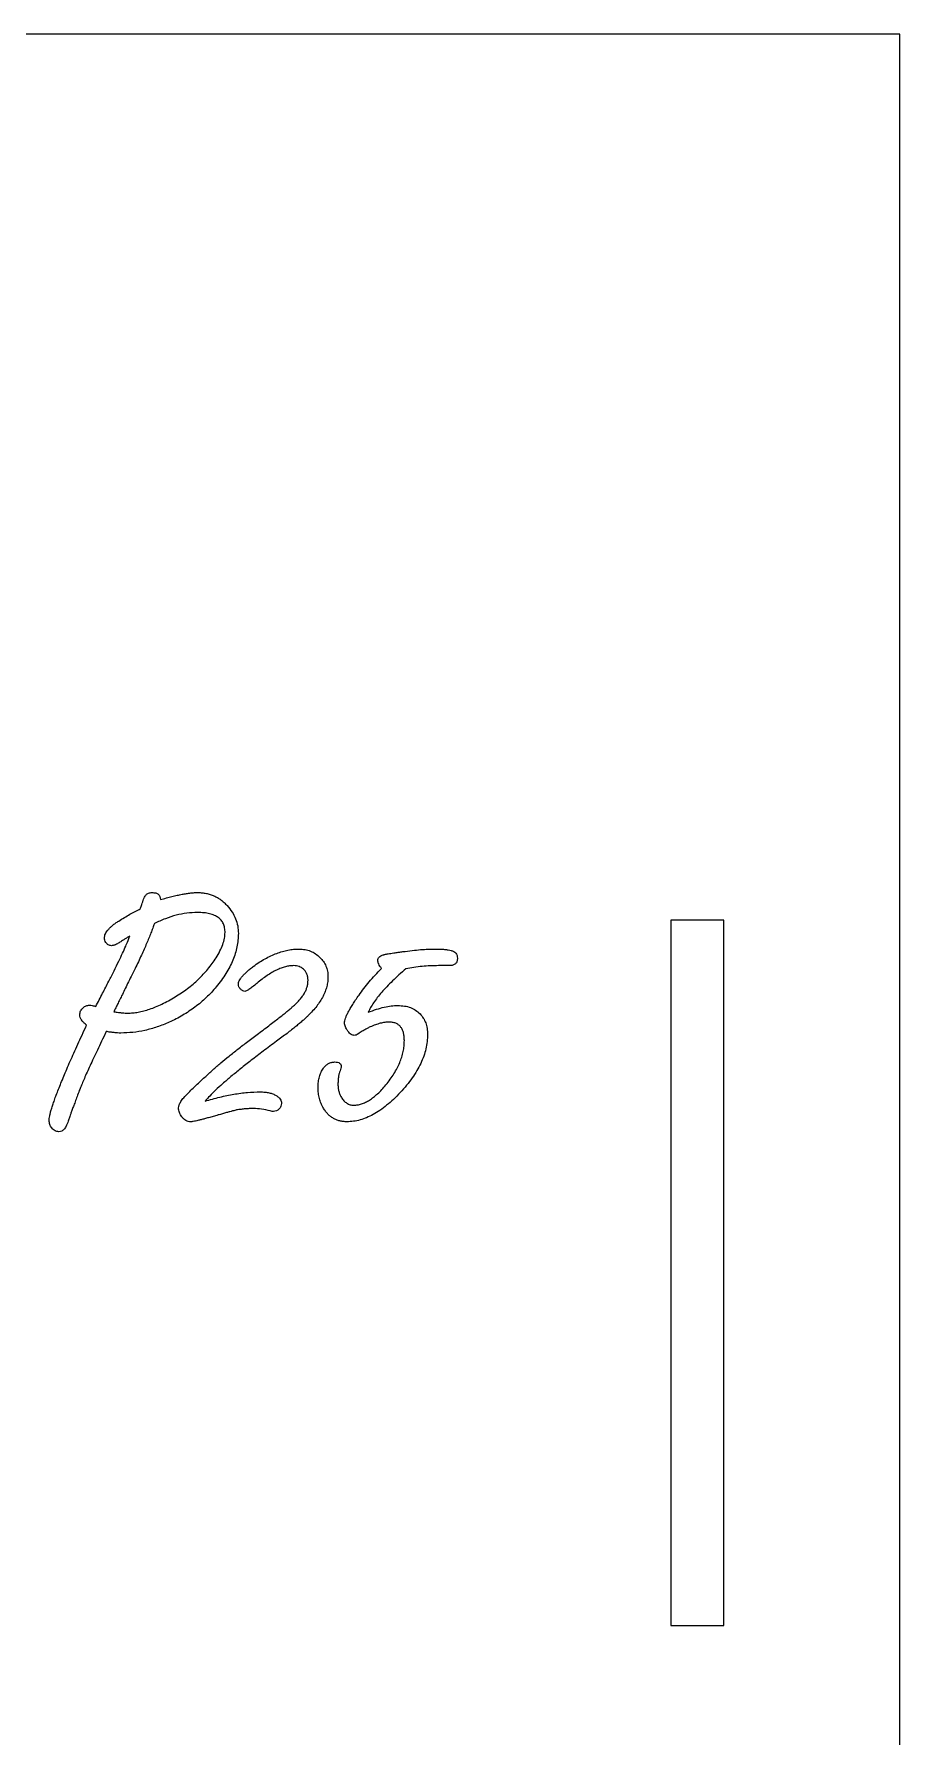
# Model space of a CAD drawing. Header units: millimetres. Extents: x 0 to 1186, y 0 to 599.
# Drawn here: x 460 to 509.1, y 499.1 to 595.7 of the extents above; entities that cross this region are included whole.
import ezdxf

# ---------------------------------------------------------------- set-up
doc = ezdxf.new("R2010")
doc.units = ezdxf.units.MM

msp = doc.modelspace()

# ---------------------------------------------------------------- linework, layer by layer
at = {"color": 7, "linetype": 'Continuous', "lineweight": 25}
for p, q in [((509.125, 595.673), (249.125, 595.673)), ((509.125, 75.673), (509.125, 595.673)), ((496.125, 545.423), (496.125, 505.423)), ((499.125, 545.423), (496.125, 545.423)), ((499.125, 505.423), (499.125, 545.423)), ((483.558, 542.839), (482.934, 542.839)), ((464.076, 539.106), (463.934, 538.806)), ((496.125, 505.423), (499.125, 505.423))]:
    msp.add_line(p, q, dxfattribs=at)
for points, knots in [([(466.124, 546.374), (466.14, 546.43), (466.17, 546.532), (466.222, 546.669), (466.273, 546.779), (466.317, 546.835), (466.336, 546.86)], [0, 0, 0, 0, 0.322792, 0.600386, 0.822384, 1, 1, 1, 1]), ([(466.336, 546.86), (466.381, 546.897), (466.48, 546.977), (466.608, 546.981), (466.678, 546.984)], [0, 0, 0, 0, 0.456326, 1, 1, 1, 1]), ([(466.678, 546.984), (466.747, 546.981), (466.874, 546.976), (467.038, 546.898), (467.14, 546.757), (467.148, 546.646), (467.152, 546.586)], [0, 0, 0, 0, 0.294601, 0.533964, 0.749781, 1, 1, 1, 1]), ([(467.152, 546.586), (467.265, 546.617), (467.482, 546.675), (467.798, 546.761), (468.095, 546.827), (468.373, 546.884), (468.63, 546.927), (468.867, 546.962), (469.085, 546.98), (469.223, 546.982), (469.289, 546.984)], [0, 0, 0, 0, 0.160846, 0.310211, 0.450099, 0.579609, 0.700164, 0.809217, 0.909479, 1, 1, 1, 1]), ([(469.289, 546.984), (469.369, 546.982), (469.527, 546.977), (469.758, 546.94), (469.982, 546.887), (470.192, 546.8), (470.397, 546.7), (470.587, 546.567), (470.773, 546.417), (470.884, 546.301), (470.941, 546.242)], [0, 0, 0, 0, 0.12786, 0.25384, 0.375821, 0.496149, 0.61813, 0.74188, 0.868451, 1, 1, 1, 1]), ([(464.794, 545.37), (465.003, 545.5), (465.4, 545.746), (465.816, 545.959), (466.013, 546.059)], [0, 0, 0, 0, 0.5270411, 1, 1, 1, 1]), ([(466.013, 546.059), (466.038, 546.123), (466.081, 546.226), (466.112, 546.333), (466.124, 546.374)], [0, 0, 0, 0, 0.613003, 1, 1, 1, 1]), ([(469.257, 545.853), (469.056, 545.846), (468.648, 545.831), (468.037, 545.705), (467.416, 545.513), (467.016, 545.322), (466.81, 545.223)], [0, 0, 0, 0, 0.236105, 0.47962, 0.731671, 1, 1, 1, 1]), ([(470.823, 544.717), (470.819, 544.806), (470.812, 544.976), (470.737, 545.214), (470.613, 545.417), (470.435, 545.579), (470.209, 545.704), (469.936, 545.793), (469.612, 545.845), (469.381, 545.85), (469.257, 545.853)], [0, 0, 0, 0, 0.120801, 0.231584, 0.335463, 0.441413, 0.555172, 0.684968, 0.831352, 1, 1, 1, 1]), ([(470.941, 546.242), (471.039, 546.125), (471.23, 545.897), (471.427, 545.504), (471.557, 545.092), (471.57, 544.807), (471.576, 544.664)], [0, 0, 0, 0, 0.262878, 0.510252, 0.753756, 1, 1, 1, 1]), ([(463.978, 544.408), (463.981, 544.445), (463.985, 544.523), (464.027, 544.64), (464.094, 544.758), (464.182, 544.88), (464.3, 545), (464.442, 545.123), (464.606, 545.251), (464.729, 545.329), (464.794, 545.37)], [0, 0, 0, 0, 0.085927, 0.178374, 0.281034, 0.395281, 0.522532, 0.665962, 0.824738, 1, 1, 1, 1]), ([(466.81, 545.223), (466.78, 545.138), (466.718, 544.96), (466.615, 544.686), (466.496, 544.395), (466.367, 544.086), (466.226, 543.759), (466.069, 543.417), (465.898, 543.056), (465.779, 542.809), (465.718, 542.683)], [0, 0, 0, 0, 0.09826, 0.203979, 0.317578, 0.4387, 0.567363, 0.703048, 0.847727, 1, 1, 1, 1]), ([(470.308, 543.283), (470.387, 543.412), (470.537, 543.655), (470.694, 544.03), (470.802, 544.379), (470.816, 544.608), (470.823, 544.717)], [0, 0, 0, 0, 0.293374, 0.555064, 0.788966, 1, 1, 1, 1]), ([(463.484, 540.525), (463.614, 540.774), (463.861, 541.248), (464.207, 541.925), (464.515, 542.528), (464.777, 543.061), (464.996, 543.523), (465.171, 543.914), (465.311, 544.231), (465.38, 544.422), (465.409, 544.505)], [0, 0, 0, 0, 0.190489, 0.362512, 0.515482, 0.649703, 0.765204, 0.862299, 0.940416, 1, 1, 1, 1]), ([(464.058, 544.152), (464.035, 544.193), (463.991, 544.273), (463.982, 544.364), (463.978, 544.408)], [0, 0, 0, 0, 0.515603, 1, 1, 1, 1]), ([(464.37, 543.969), (464.339, 543.971), (464.278, 543.975), (464.194, 544.014), (464.117, 544.071), (464.078, 544.124), (464.058, 544.152)], [0, 0, 0, 0, 0.2442929, 0.4823809, 0.7277964, 1, 1, 1, 1]), ([(464.764, 544.108), (464.697, 544.068), (464.574, 543.996), (464.433, 543.977), (464.37, 543.969)], [0, 0, 0, 0, 0.55243, 1, 1, 1, 1]), ([(465.409, 544.505), (465.364, 544.48), (465.267, 544.425), (465.113, 544.335), (464.947, 544.223), (464.827, 544.148), (464.764, 544.108)], [0, 0, 0, 0, 0.2053282, 0.4405773, 0.7046465, 1, 1, 1, 1]), ([(471.576, 544.664), (471.572, 544.537), (471.564, 544.283), (471.502, 543.903), (471.405, 543.523), (471.268, 543.143), (471.091, 542.762), (470.871, 542.384), (470.617, 542.003), (470.422, 541.76), (470.322, 541.635)], [0, 0, 0, 0, 0.113691, 0.227701, 0.34488, 0.464577, 0.589779, 0.720654, 0.856361, 1, 1, 1, 1]), ([(472.421, 542.798), (472.533, 542.876), (472.752, 543.028), (473.088, 543.227), (473.418, 543.4), (473.746, 543.539), (474.07, 543.645), (474.39, 543.723), (474.706, 543.773), (474.917, 543.778), (475.021, 543.781)], [0, 0, 0, 0, 0.144822, 0.283166, 0.414617, 0.540245, 0.660872, 0.776646, 0.889403, 1, 1, 1, 1]), ([(475.021, 543.781), (475.135, 543.776), (475.357, 543.766), (475.674, 543.672), (475.964, 543.526), (476.125, 543.382), (476.207, 543.31)], [0, 0, 0, 0, 0.2617824, 0.5073119, 0.7506803, 1, 1, 1, 1]), ([(480.92, 543.634), (481.096, 543.656), (481.429, 543.698), (481.903, 543.747), (482.324, 543.775), (482.587, 543.779), (482.71, 543.781)], [0, 0, 0, 0, 0.295428, 0.560464, 0.795177, 1, 1, 1, 1]), ([(482.71, 543.781), (482.812, 543.78), (483.001, 543.777), (483.26, 543.764), (483.473, 543.74), (483.597, 543.711), (483.652, 543.698)], [0, 0, 0, 0, 0.323048, 0.596787, 0.822135, 1, 1, 1, 1]), ([(467.982, 541.061), (468.104, 541.137), (468.344, 541.288), (468.685, 541.533), (469.008, 541.789), (469.309, 542.06), (469.588, 542.347), (469.852, 542.643), (470.09, 542.957), (470.235, 543.175), (470.308, 543.283)], [0, 0, 0, 0, 0.132585, 0.261951, 0.38844, 0.513021, 0.636162, 0.758256, 0.879251, 1, 1, 1, 1]), ([(471.576, 541.785), (471.579, 541.817), (471.583, 541.886), (471.631, 541.989), (471.696, 542.103), (471.791, 542.224), (471.911, 542.355), (472.055, 542.497), (472.229, 542.645), (472.355, 542.745), (472.421, 542.798)], [0, 0, 0, 0, 0.070297, 0.152468, 0.248182, 0.36328, 0.492902, 0.642423, 0.812421, 1, 1, 1, 1]), ([(474.709, 542.839), (474.633, 542.836), (474.477, 542.83), (474.24, 542.78), (473.994, 542.698), (473.738, 542.589), (473.472, 542.447), (473.199, 542.271), (472.912, 542.069), (472.725, 541.915), (472.627, 541.835)], [0, 0, 0, 0, 0.096476, 0.198481, 0.307609, 0.425814, 0.553346, 0.691049, 0.839883, 1, 1, 1, 1]), ([(475.277, 542.639), (475.238, 542.67), (475.16, 542.732), (475.022, 542.794), (474.871, 542.833), (474.764, 542.837), (474.709, 542.839)], [0, 0, 0, 0, 0.242805, 0.480139, 0.731678, 1, 1, 1, 1]), ([(476.207, 543.31), (476.277, 543.233), (476.414, 543.083), (476.558, 542.815), (476.647, 542.525), (476.658, 542.321), (476.663, 542.218)], [0, 0, 0, 0, 0.256251, 0.49913, 0.744437, 1, 1, 1, 1]), ([(479.49, 543.13), (479.494, 543.166), (479.502, 543.238), (479.565, 543.334), (479.668, 543.408), (479.752, 543.438), (479.799, 543.454)], [0, 0, 0, 0, 0.224507, 0.44189, 0.695329, 1, 1, 1, 1]), ([(479.701, 542.674), (479.671, 542.721), (479.614, 542.806), (479.543, 542.926), (479.502, 543.034), (479.493, 543.101), (479.49, 543.13)], [0, 0, 0, 0, 0.330596, 0.602585, 0.824035, 1, 1, 1, 1]), ([(479.799, 543.454), (479.815, 543.459), (479.857, 543.472), (479.933, 543.484), (480.033, 543.507), (480.161, 543.526), (480.314, 543.55), (480.493, 543.577), (480.699, 543.601), (480.844, 543.622), (480.92, 543.634)], [0, 0, 0, 0, 0.045895, 0.11447, 0.204378, 0.317216, 0.453482, 0.613184, 0.795979, 1, 1, 1, 1]), ([(482.934, 542.839), (482.777, 542.836), (482.465, 542.831), (482.001, 542.799), (481.543, 542.743), (481.24, 542.689), (481.088, 542.662)], [0, 0, 0, 0, 0.253741, 0.503257, 0.750832, 1, 1, 1, 1]), ([(484.011, 543.26), (484.007, 543.197), (483.999, 543.082), (483.907, 542.931), (483.746, 542.85), (483.625, 542.843), (483.558, 542.839)], [0, 0, 0, 0, 0.266352, 0.484121, 0.717727, 1, 1, 1, 1]), ([(483.652, 543.698), (483.706, 543.681), (483.806, 543.648), (483.929, 543.551), (484, 543.414), (484.007, 543.314), (484.011, 543.26)], [0, 0, 0, 0, 0.272171, 0.51302, 0.739379, 1, 1, 1, 1]), ([(465.718, 542.683), (465.643, 542.533), (465.501, 542.248), (465.301, 541.838), (465.117, 541.472), (464.961, 541.142), (464.818, 540.856), (464.697, 540.61), (464.601, 540.403), (464.541, 540.28), (464.514, 540.225)], [0, 0, 0, 0, 0.183733, 0.349191, 0.499256, 0.632981, 0.749378, 0.849907, 0.933138, 1, 1, 1, 1]), ([(472.627, 541.835), (472.545, 541.767), (472.399, 541.648), (472.202, 541.504), (472.057, 541.408), (471.97, 541.384), (471.939, 541.376)], [0, 0, 0, 0, 0.384386, 0.677501, 0.881611, 1, 1, 1, 1]), ([(474.715, 540.56), (474.779, 540.619), (474.905, 540.734), (475.072, 540.914), (475.211, 541.098), (475.333, 541.275), (475.419, 541.459), (475.487, 541.641), (475.526, 541.823), (475.531, 541.946), (475.533, 542.006)], [0, 0, 0, 0, 0.15329, 0.298119, 0.430543, 0.555983, 0.674427, 0.785939, 0.894876, 1, 1, 1, 1]), ([(475.533, 542.006), (475.531, 542.069), (475.527, 542.192), (475.474, 542.363), (475.395, 542.517), (475.316, 542.598), (475.277, 542.639)], [0, 0, 0, 0, 0.268774, 0.521826, 0.75974, 1, 1, 1, 1]), ([(476.663, 542.218), (476.66, 542.124), (476.653, 541.936), (476.597, 541.654), (476.508, 541.373), (476.384, 541.091), (476.219, 540.815), (476.024, 540.536), (475.79, 540.26), (475.617, 540.083), (475.527, 539.992)], [0, 0, 0, 0, 0.109154, 0.220029, 0.334268, 0.453376, 0.578262, 0.709968, 0.85077, 1, 1, 1, 1]), ([(478.424, 541.173), (478.514, 541.297), (478.699, 541.552), (479.001, 541.928), (479.34, 542.302), (479.579, 542.548), (479.701, 542.674)], [0, 0, 0, 0, 0.233566, 0.478603, 0.733132, 1, 1, 1, 1]), ([(481.088, 542.662), (480.954, 542.545), (480.695, 542.32), (480.332, 541.98), (480.004, 541.655), (479.718, 541.338), (479.467, 541.038), (479.257, 540.747), (479.08, 540.472), (478.989, 540.286), (478.945, 540.198)], [0, 0, 0, 0, 0.162391, 0.313155, 0.453705, 0.583013, 0.702581, 0.810933, 0.9103, 1, 1, 1, 1]), ([(465.291, 540.145), (465.39, 540.148), (465.591, 540.155), (465.899, 540.197), (466.217, 540.273), (466.549, 540.373), (466.893, 540.5), (467.245, 540.662), (467.614, 540.845), (467.857, 540.988), (467.982, 541.061)], [0, 0, 0, 0, 0.102528, 0.209985, 0.323502, 0.444339, 0.571022, 0.705771, 0.84911, 1, 1, 1, 1]), ([(470.322, 541.635), (470.232, 541.529), (470.05, 541.319), (469.753, 541.026), (469.446, 540.745), (469.117, 540.487), (468.776, 540.244), (468.417, 540.021), (468.045, 539.809), (467.784, 539.688), (467.652, 539.627)], [0, 0, 0, 0, 0.123801, 0.247379, 0.371111, 0.49489, 0.619023, 0.743883, 0.871025, 1, 1, 1, 1]), ([(471.715, 541.496), (471.675, 541.538), (471.597, 541.619), (471.583, 541.73), (471.576, 541.785)], [0, 0, 0, 0, 0.5119769, 1, 1, 1, 1]), ([(471.939, 541.376), (471.903, 541.383), (471.817, 541.401), (471.753, 541.461), (471.715, 541.496)], [0, 0, 0, 0, 0.41458, 1, 1, 1, 1]), ([(477.605, 539.603), (477.608, 539.642), (477.614, 539.728), (477.657, 539.867), (477.722, 540.029), (477.814, 540.214), (477.932, 540.42), (478.068, 540.654), (478.238, 540.905), (478.36, 541.08), (478.424, 541.173)], [0, 0, 0, 0, 0.0645944, 0.1449404, 0.2425404, 0.3582267, 0.4902527, 0.6417087, 0.8117017, 1, 1, 1, 1]), ([(462.58, 540.057), (462.582, 540.094), (462.587, 540.168), (462.623, 540.275), (462.688, 540.37), (462.743, 540.426), (462.771, 540.454)], [0, 0, 0, 0, 0.247279, 0.486727, 0.734429, 1, 1, 1, 1]), ([(462.963, 539.459), (462.905, 539.507), (462.799, 539.596), (462.677, 539.747), (462.595, 539.899), (462.585, 540.006), (462.58, 540.057)], [0, 0, 0, 0, 0.3072463, 0.5644638, 0.7926246, 1, 1, 1, 1]), ([(462.771, 540.454), (462.826, 540.495), (462.932, 540.575), (463.064, 540.589), (463.128, 540.596)], [0, 0, 0, 0, 0.515603, 1, 1, 1, 1]), ([(463.128, 540.596), (463.18, 540.591), (463.301, 540.581), (463.418, 540.545), (463.484, 540.525)], [0, 0, 0, 0, 0.43126, 1, 1, 1, 1]), ([(464.514, 540.225), (464.599, 540.212), (464.757, 540.189), (464.972, 540.167), (465.146, 540.15), (465.247, 540.147), (465.291, 540.145)], [0, 0, 0, 0, 0.330768, 0.611096, 0.83035, 1, 1, 1, 1]), ([(472.719, 538.994), (472.835, 539.08), (473.058, 539.247), (473.378, 539.487), (473.67, 539.711), (473.931, 539.918), (474.168, 540.103), (474.377, 540.27), (474.557, 540.419), (474.665, 540.516), (474.715, 540.56)], [0, 0, 0, 0, 0.170758, 0.328987, 0.473769, 0.60512, 0.723244, 0.828865, 0.9211, 1, 1, 1, 1]), ([(475.527, 539.992), (475.482, 539.949), (475.387, 539.856), (475.225, 539.714), (475.04, 539.555), (474.828, 539.383), (474.593, 539.193), (474.33, 538.99), (474.042, 538.773), (473.839, 538.624), (473.734, 538.547)], [0, 0, 0, 0, 0.081314, 0.173606, 0.2796, 0.398509, 0.529379, 0.673234, 0.8301, 1, 1, 1, 1]), ([(478.945, 540.198), (479.102, 540.255), (479.402, 540.364), (479.84, 540.486), (480.244, 540.562), (480.503, 540.573), (480.626, 540.578)], [0, 0, 0, 0, 0.289724, 0.552385, 0.787109, 1, 1, 1, 1]), ([(480.626, 540.578), (480.753, 540.573), (480.997, 540.563), (481.342, 540.473), (481.647, 540.324), (481.808, 540.175), (481.889, 540.101)], [0, 0, 0, 0, 0.274566, 0.526769, 0.764978, 1, 1, 1, 1]), ([(481.889, 540.101), (481.954, 540.024), (482.085, 539.869), (482.22, 539.589), (482.302, 539.275), (482.311, 539.055), (482.316, 538.941)], [0, 0, 0, 0, 0.238549, 0.4797451, 0.7295266, 1, 1, 1, 1]), ([(460.837, 534.046), (460.84, 534.086), (460.845, 534.177), (460.87, 534.327), (460.912, 534.507), (460.972, 534.716), (461.049, 534.953), (461.141, 535.219), (461.245, 535.514), (461.375, 535.836), (461.511, 536.191), (461.671, 536.572), (461.845, 536.983), (462.036, 537.423), (462.246, 537.891), (462.468, 538.389), (462.712, 538.913), (462.878, 539.274), (462.963, 539.459)], [0, 0, 0, 0, 0.020748, 0.046803, 0.078391, 0.11562, 0.158556, 0.206599, 0.260241, 0.319851, 0.384896, 0.455943, 0.532156, 0.614665, 0.702552, 0.796076, 0.894989, 1, 1, 1, 1]), ([(464.903, 539.015), (464.844, 539.016), (464.72, 539.018), (464.524, 539.039), (464.306, 539.063), (464.155, 539.091), (464.076, 539.106)], [0, 0, 0, 0, 0.212093, 0.446228, 0.70959, 1, 1, 1, 1]), ([(467.652, 539.627), (467.425, 539.533), (466.978, 539.347), (466.286, 539.159), (465.595, 539.037), (465.133, 539.022), (464.903, 539.015)], [0, 0, 0, 0, 0.259588, 0.511622, 0.756787, 1, 1, 1, 1]), ([(470.59, 537.328), (470.742, 537.453), (471.06, 537.715), (471.567, 538.118), (472.124, 538.548), (472.515, 538.842), (472.719, 538.994)], [0, 0, 0, 0, 0.218212, 0.457668, 0.717739, 1, 1, 1, 1]), ([(477.794, 539.121), (477.765, 539.163), (477.711, 539.244), (477.652, 539.368), (477.613, 539.487), (477.608, 539.566), (477.605, 539.603)], [0, 0, 0, 0, 0.291942, 0.552342, 0.786111, 1, 1, 1, 1]), ([(478.156, 538.882), (478.125, 538.885), (478.06, 538.892), (477.966, 538.94), (477.878, 539.021), (477.823, 539.086), (477.794, 539.121)], [0, 0, 0, 0, 0.206186, 0.432319, 0.692994, 1, 1, 1, 1]), ([(478.362, 538.962), (478.328, 538.939), (478.265, 538.897), (478.19, 538.887), (478.156, 538.882)], [0, 0, 0, 0, 0.5426204, 1, 1, 1, 1]), ([(479.054, 539.365), (479.021, 539.35), (478.938, 539.31), (478.792, 539.225), (478.593, 539.107), (478.445, 539.014), (478.362, 538.962)], [0, 0, 0, 0, 0.134741, 0.345285, 0.631975, 1, 1, 1, 1]), ([(480.117, 539.636), (480.04, 539.632), (479.877, 539.623), (479.622, 539.569), (479.343, 539.484), (479.153, 539.406), (479.054, 539.365)], [0, 0, 0, 0, 0.208734, 0.442639, 0.707665, 1, 1, 1, 1]), ([(480.997, 538.597), (480.994, 538.678), (480.988, 538.831), (480.952, 539.046), (480.881, 539.226), (480.785, 539.378), (480.659, 539.495), (480.504, 539.58), (480.318, 539.626), (480.186, 539.632), (480.117, 539.636)], [0, 0, 0, 0, 0.157119, 0.29351, 0.417375, 0.52796, 0.636261, 0.746198, 0.865362, 1, 1, 1, 1]), ([(482.316, 538.941), (482.311, 538.804), (482.302, 538.528), (482.225, 538.115), (482.103, 537.702), (481.93, 537.288), (481.709, 536.873), (481.437, 536.46), (481.123, 536.043), (480.882, 535.778), (480.758, 535.641)], [0, 0, 0, 0, 0.109685, 0.221722, 0.335891, 0.455273, 0.581089, 0.712633, 0.852076, 1, 1, 1, 1]), ([(463.934, 538.806), (463.852, 538.634), (463.692, 538.303), (463.467, 537.824), (463.259, 537.386), (463.078, 536.983), (462.911, 536.622), (462.775, 536.295), (462.652, 536.012), (462.583, 535.833), (462.551, 535.75)], [0, 0, 0, 0, 0.1703197, 0.3284925, 0.4729355, 0.6040785, 0.7234582, 0.8284144, 0.9208139, 1, 1, 1, 1]), ([(473.734, 538.547), (473.484, 538.362), (473.005, 538.008), (472.327, 537.487), (471.715, 537.007), (471.175, 536.563), (470.701, 536.161), (470.301, 535.793), (469.968, 535.465), (469.779, 535.251), (469.692, 535.152)], [0, 0, 0, 0, 0.1762827, 0.3383187, 0.4850192, 0.6175517, 0.7348348, 0.8376853, 0.9258772, 1, 1, 1, 1]), ([(479.952, 536.077), (480.035, 536.181), (480.198, 536.384), (480.408, 536.702), (480.59, 537.018), (480.738, 537.334), (480.853, 537.65), (480.937, 537.965), (480.985, 538.281), (480.993, 538.492), (480.997, 538.597)], [0, 0, 0, 0, 0.143247, 0.28055, 0.410837, 0.535771, 0.656241, 0.773238, 0.886636, 1, 1, 1, 1]), ([(468.703, 535.591), (468.864, 535.749), (469.181, 536.059), (469.66, 536.501), (470.123, 536.929), (470.436, 537.196), (470.59, 537.328)], [0, 0, 0, 0, 0.263763, 0.517914, 0.763245, 1, 1, 1, 1]), ([(476.098, 535.93), (476.101, 536.036), (476.105, 536.241), (476.167, 536.53), (476.258, 536.794), (476.354, 536.945), (476.401, 537.019)], [0, 0, 0, 0, 0.2773, 0.533716, 0.771361, 1, 1, 1, 1]), ([(476.401, 537.019), (476.444, 537.073), (476.526, 537.178), (476.686, 537.292), (476.864, 537.361), (476.989, 537.37), (477.052, 537.375)], [0, 0, 0, 0, 0.267934, 0.516919, 0.753752, 1, 1, 1, 1]), ([(477.052, 537.375), (477.105, 537.372), (477.201, 537.367), (477.326, 537.319), (477.407, 537.225), (477.413, 537.148), (477.417, 537.107)], [0, 0, 0, 0, 0.312427, 0.557069, 0.765433, 1, 1, 1, 1]), ([(477.417, 537.107), (477.412, 537.078), (477.398, 537), (477.366, 536.927), (477.346, 536.88)], [0, 0, 0, 0, 0.366158, 1, 1, 1, 1]), ([(477.346, 536.88), (477.329, 536.829), (477.291, 536.719), (477.253, 536.539), (477.235, 536.333), (477.231, 536.189), (477.229, 536.112)], [0, 0, 0, 0, 0.209687, 0.444654, 0.705933, 1, 1, 1, 1]), ([(477.229, 536.112), (477.23, 536.043), (477.234, 535.909), (477.276, 535.716), (477.331, 535.533), (477.392, 535.424), (477.423, 535.37)], [0, 0, 0, 0, 0.2659266, 0.5173386, 0.7608151, 1, 1, 1, 1]), ([(478.129, 534.926), (478.202, 534.929), (478.352, 534.937), (478.577, 534.992), (478.802, 535.086), (479.03, 535.214), (479.26, 535.377), (479.49, 535.578), (479.727, 535.809), (479.875, 535.985), (479.952, 536.077)], [0, 0, 0, 0, 0.098304, 0.201719, 0.3104, 0.427176, 0.553549, 0.689699, 0.838569, 1, 1, 1, 1]), ([(462.551, 535.75), (462.508, 535.637), (462.429, 535.424), (462.317, 535.123), (462.216, 534.86), (462.135, 534.632), (462.065, 534.444), (462.015, 534.29), (461.97, 534.176), (461.952, 534.11), (461.944, 534.084)], [0, 0, 0, 0, 0.203813, 0.384505, 0.544214, 0.680225, 0.79312, 0.884467, 0.953253, 1, 1, 1, 1]), ([(468.185, 534.776), (468.193, 534.831), (468.211, 534.959), (468.321, 535.151), (468.486, 535.367), (468.626, 535.511), (468.703, 535.591)], [0, 0, 0, 0, 0.17057, 0.388444, 0.66162, 1, 1, 1, 1]), ([(469.692, 535.152), (469.969, 535.233), (470.508, 535.39), (471.31, 535.552), (472.077, 535.66), (472.578, 535.673), (472.822, 535.679)], [0, 0, 0, 0, 0.271377, 0.528103, 0.770509, 1, 1, 1, 1]), ([(472.822, 535.679), (472.91, 535.678), (473.08, 535.675), (473.319, 535.631), (473.535, 535.571), (473.662, 535.503), (473.723, 535.47)], [0, 0, 0, 0, 0.283486, 0.54215, 0.779055, 1, 1, 1, 1]), ([(473.723, 535.47), (473.768, 535.441), (473.854, 535.386), (473.951, 535.276), (474.017, 535.156), (474.023, 535.069), (474.026, 535.026)], [0, 0, 0, 0, 0.28831, 0.539803, 0.773308, 1, 1, 1, 1]), ([(476.404, 534.755), (476.358, 534.843), (476.264, 535.02), (476.167, 535.309), (476.111, 535.614), (476.103, 535.823), (476.098, 535.93)], [0, 0, 0, 0, 0.243483, 0.489224, 0.740428, 1, 1, 1, 1]), ([(477.423, 535.37), (477.467, 535.302), (477.55, 535.173), (477.724, 535.034), (477.917, 534.938), (478.058, 534.93), (478.129, 534.926)], [0, 0, 0, 0, 0.274406, 0.522819, 0.756019, 1, 1, 1, 1]), ([(480.758, 535.641), (480.633, 535.509), (480.39, 535.255), (480.005, 534.92), (479.626, 534.63), (479.244, 534.397), (478.867, 534.212), (478.49, 534.08), (478.112, 534), (477.86, 533.989), (477.735, 533.984)], [0, 0, 0, 0, 0.153822, 0.29738, 0.431386, 0.55698, 0.675066, 0.786659, 0.894291, 1, 1, 1, 1]), ([(461.944, 534.084), (461.911, 533.985), (461.852, 533.808), (461.721, 533.596), (461.574, 533.445), (461.453, 533.427), (461.397, 533.418)], [0, 0, 0, 0, 0.341336, 0.607473, 0.817317, 1, 1, 1, 1]), ([(468.377, 534.255), (468.348, 534.296), (468.292, 534.377), (468.23, 534.506), (468.192, 534.64), (468.187, 534.73), (468.185, 534.776)], [0, 0, 0, 0, 0.267466, 0.521597, 0.759322, 1, 1, 1, 1]), ([(468.865, 533.984), (468.82, 533.987), (468.729, 533.994), (468.597, 534.048), (468.478, 534.136), (468.411, 534.214), (468.377, 534.255)], [0, 0, 0, 0, 0.236052, 0.471335, 0.722737, 1, 1, 1, 1]), ([(470.146, 534.287), (470.06, 534.263), (469.899, 534.218), (469.67, 534.157), (469.469, 534.102), (469.295, 534.063), (469.149, 534.026), (469.031, 534.001), (468.939, 533.99), (468.887, 533.986), (468.865, 533.984)], [0, 0, 0, 0, 0.201645, 0.382126, 0.539291, 0.674776, 0.789663, 0.880805, 0.950643, 1, 1, 1, 1]), ([(471.535, 534.664), (471.515, 534.66), (471.462, 534.651), (471.368, 534.625), (471.242, 534.593), (471.083, 534.553), (470.895, 534.498), (470.674, 534.437), (470.42, 534.367), (470.241, 534.315), (470.146, 534.287)], [0, 0, 0, 0, 0.043704, 0.111137, 0.201876, 0.315923, 0.451839, 0.611064, 0.793599, 1, 1, 1, 1]), ([(472.445, 534.737), (472.38, 534.736), (472.243, 534.732), (472.025, 534.721), (471.787, 534.696), (471.622, 534.675), (471.535, 534.664)], [0, 0, 0, 0, 0.2128518, 0.4517425, 0.7141202, 1, 1, 1, 1]), ([(473.387, 534.599), (473.223, 534.639), (472.913, 534.714), (472.595, 534.73), (472.445, 534.737)], [0, 0, 0, 0, 0.529521, 1, 1, 1, 1]), ([(473.566, 534.567), (473.541, 534.569), (473.48, 534.575), (473.421, 534.59), (473.387, 534.599)], [0, 0, 0, 0, 0.421626, 1, 1, 1, 1]), ([(474.026, 535.026), (474.019, 534.969), (474.004, 534.85), (473.889, 534.707), (473.747, 534.587), (473.626, 534.573), (473.566, 534.567)], [0, 0, 0, 0, 0.237515, 0.496408, 0.754368, 1, 1, 1, 1]), ([(477.735, 533.984), (477.665, 533.986), (477.529, 533.99), (477.329, 534.026), (477.143, 534.087), (476.97, 534.176), (476.806, 534.28), (476.658, 534.416), (476.523, 534.575), (476.444, 534.694), (476.404, 534.755)], [0, 0, 0, 0, 0.129665, 0.253776, 0.374862, 0.493101, 0.61296, 0.735615, 0.864959, 1, 1, 1, 1]), ([(460.987, 533.636), (460.944, 533.7), (460.859, 533.824), (460.845, 533.973), (460.837, 534.046)], [0, 0, 0, 0, 0.512856, 1, 1, 1, 1]), ([(461.397, 533.418), (461.358, 533.422), (461.281, 533.428), (461.17, 533.471), (461.07, 533.541), (461.016, 533.604), (460.987, 533.636)], [0, 0, 0, 0, 0.241271, 0.48402, 0.730845, 1, 1, 1, 1])]:
    msp.add_open_spline(points, degree=3, knots=knots, dxfattribs=at)

doc.saveas('drawing.dxf')
